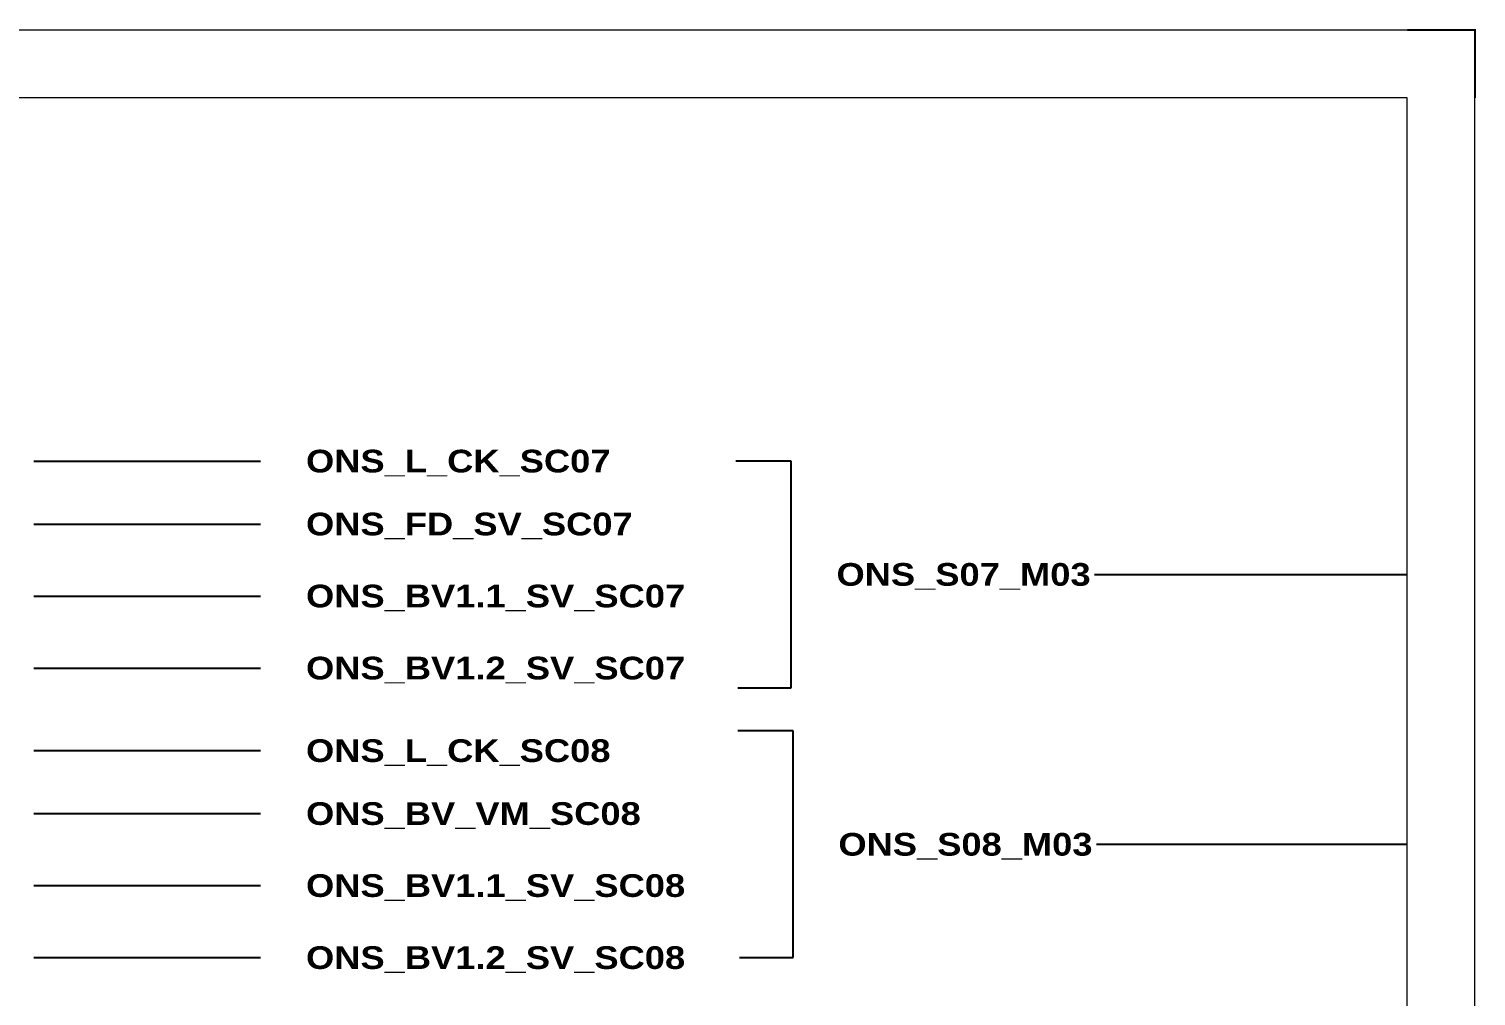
# Model space of a CAD drawing. Header units: centimetres. Extents: x 17259 to 54652, y 10858 to 53453.
# Drawn here: x 20352 to 23541, y 25051 to 27181 of the extents above; entities that cross this region are included whole.
import ezdxf
from ezdxf.enums import TextEntityAlignment as Align

# ---------------------------------------------------------------- set-up
doc = ezdxf.new("R2010")
doc.units = ezdxf.units.CM
doc.header["$MEASUREMENT"] = 0
doc.layers.add('Etiket-Line-L', color=7, linetype='Continuous')
doc.layers.add('EtIket-Line-S', color=2, linetype='Continuous')
doc.styles.add('Bold', font='ariblk.ttf', dxfattribs={"height": 25.4})

# ---------------------------------------------------------------- blocks, each defined once
blk = doc.blocks.new('x5 Out Line')
at = {"const_width": 0.3}
blk.add_lwpolyline([(405.45, 277.06), (405.45, 286.71), (395.8, 286.71)], dxfattribs=at)
at = {"lineweight": 15}
blk.add_lwpolyline([(395.8, 9.65), (395.8, 277.06), (9.65, 277.06), (9.65, 9.65)], close=True, dxfattribs=at)
at = {"layer": 'EtIket-Line-S', "lineweight": 9, "ltscale": 0.5}
blk.add_lwpolyline([(0, 0), (405.45, 0), (405.45, 286.71), (0, 286.71)], close=True, dxfattribs=at)

msp = doc.modelspace()

# ---------------------------------------------------------------- linework, layer by layer
at = {"color": 146, "ltscale": 50, "true_color": 0x105689}
for p, q in [((20362.9, 26228.9), (20862.9, 26228.9)), ((22031.8, 26228.9), (21909.8, 26228.9)), ((22031.8, 25729.7), (22031.8, 26228.9)), ((20362.9, 26090.3), (20862.9, 26090.3)), ((22700.5, 25979.3), (23389.3, 25979.3)), ((20362.9, 25931.7), (20862.9, 25931.7)), ((20362.9, 25773), (20862.9, 25773)), ((21914.1, 25729.7), (22031.8, 25729.7)), ((22036, 25634.4), (21914.1, 25634.4)), ((22036, 25135.2), (22036, 25634.4)), ((20362.9, 25591.1), (20862.9, 25591.1)), ((20362.9, 25452.5), (20862.9, 25452.5)), ((22704.8, 25384.8), (23389.3, 25384.8)), ((20362.9, 25293.9), (20862.9, 25293.9)), ((20362.9, 25135.2), (20862.9, 25135.2)), ((21918.4, 25135.2), (22036, 25135.2))]:
    msp.add_line(p, q, dxfattribs=at)

# ---------------------------------------------------------------- block references
at = {"layer": 'Etiket-Line-L', "lineweight": 0, "xscale": 15.48351216233742, "yscale": 15.48351216233742, "zscale": 15.48351216233742}
msp.add_blockref('x5 Out Line', (17260.9, 22739.1), dxfattribs=at)

# ---------------------------------------------------------------- texts
at = {"ltscale": 500, "style": 'Bold'}
for s, p in [('ONS_L_CK_SC07', (20962.9, 26228.9)), ('ONS_FD_SV_SC07', (20962.9, 26090.3)), ('ONS_S07_M03', (22131.8, 25979.3)), ('ONS_BV1.1_SV_SC07', (20962.9, 25931.7)), ('ONS_BV1.2_SV_SC07', (20962.9, 25773)), ('ONS_L_CK_SC08', (20962.9, 25591.1)), ('ONS_BV_VM_SC08', (20962.9, 25452.5)), ('ONS_S08_M03', (22136, 25384.8)), ('ONS_BV1.1_SV_SC08', (20962.9, 25293.9)), ('ONS_BV1.2_SV_SC08', (20962.9, 25135.2))]:
    msp.add_text(s, height=50, dxfattribs=at).set_placement(p, align=Align.MIDDLE_LEFT)

doc.saveas('drawing.dxf')
